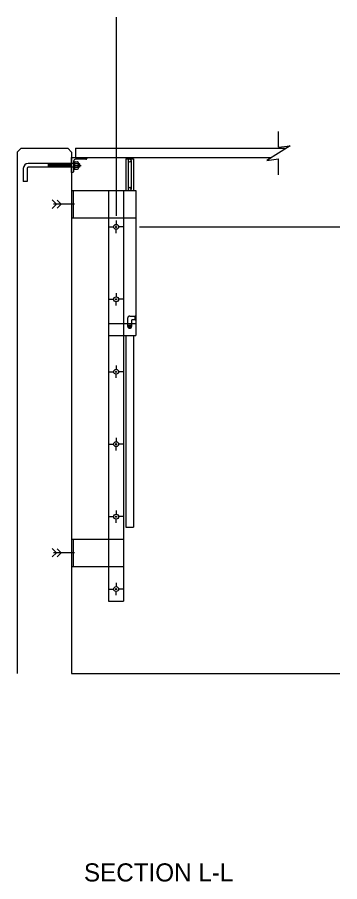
# Model space of a CAD drawing. Extents: x 703.5 to 787.6, y 470.2 to 529.
# Drawn here: x 734.56 to 739.01, y 471.18 to 483.12 of the extents above; entities that cross this region are included whole.
import ezdxf

# ---------------------------------------------------------------- set-up
doc = ezdxf.new("R2010")
doc.units = 0
doc.layers.add('df_DETAIL', color=7, linetype='Continuous')
doc.layers.add('pp_PRESENTATION', color=7, linetype='Continuous')

msp = doc.modelspace()

# ---------------------------------------------------------------- linework, layer by layer
at = {"layer": 'df_DETAIL'}
for p, q in [((735.921, 483.117), (735.921, 480.376)), ((734.557, 481.256), (734.609, 481.308)), ((734.557, 481.256), (734.557, 474.058)), ((734.609, 481.308), (735.255, 481.308)), ((735.307, 481.256), (735.255, 481.308)), ((735.307, 481.256), (735.307, 474.058)), ((735.359, 481.308), (735.359, 481.183)), ((735.359, 481.308), (738.266, 481.308)), ((735.307, 480.974), (735.307, 481.183)), ((735.307, 481.183), (735.515, 481.183)), ((735.333, 481.131), (735.333, 480.985)), ((735.345, 481.125), (735.333, 481.125)), ((735.345, 481.125), (735.345, 481.11)), ((735.345, 481.11), (735.345, 481.034)), ((735.357, 481.123), (735.387, 481.123)), ((735.359, 481.183), (738.066, 481.183)), ((735.505, 481.157), (735.359, 481.157)), ((735.399, 481.11), (735.399, 481.034)), ((735.515, 481.183), (735.515, 481.167)), ((736.057, 481.162), (736.057, 480.724)), ((736.057, 481.162), (736.161, 481.162)), ((736.088, 481.141), (736.088, 480.745)), ((736.13, 481.141), (736.13, 480.745)), ((736.161, 481.162), (736.161, 480.724)), ((734.64, 481.03), (734.64, 480.848)), ((734.692, 481.03), (734.692, 480.848)), ((735.307, 481.098), (734.708, 481.098)), ((735.307, 481.046), (734.708, 481.046)), ((734.981, 481.098), (734.981, 481.055)), ((734.994, 481.088), (734.994, 481.046)), ((735.007, 481.098), (735.007, 481.055)), ((735.02, 481.088), (735.02, 481.046)), ((735.033, 481.098), (735.033, 481.055)), ((735.046, 481.088), (735.046, 481.046)), ((735.059, 481.098), (735.059, 481.055)), ((735.072, 481.088), (735.072, 481.046)), ((735.085, 481.098), (735.085, 481.055)), ((735.098, 481.088), (735.098, 481.046)), ((735.111, 481.098), (735.111, 481.055)), ((735.124, 481.088), (735.124, 481.046)), ((735.137, 481.098), (735.137, 481.055)), ((735.15, 481.088), (735.15, 481.046)), ((735.163, 481.098), (735.163, 481.055)), ((735.176, 481.088), (735.176, 481.046)), ((735.189, 481.098), (735.189, 481.055)), ((735.202, 481.088), (735.202, 481.046)), ((735.216, 481.098), (735.216, 481.055)), ((735.229, 481.088), (735.229, 481.046)), ((735.242, 481.098), (735.242, 481.055)), ((735.255, 481.088), (735.255, 481.046)), ((735.268, 481.098), (735.268, 481.055)), ((735.345, 481.098), (735.278, 481.098)), ((735.345, 481.046), (735.278, 481.046)), ((735.281, 481.088), (735.281, 481.046)), ((735.294, 481.098), (735.294, 481.055)), ((735.333, 481.072), (735.437, 481.072)), ((735.345, 481.019), (735.333, 481.019)), ((735.345, 481.019), (735.345, 481.034)), ((735.345, 481.021), (735.387, 481.021)), ((735.357, 481.098), (735.387, 481.098)), ((735.357, 481.046), (735.387, 481.046)), ((735.399, 481.098), (735.412, 481.098)), ((735.399, 481.046), (735.412, 481.046)), ((735.406, 481.088), (735.406, 481.046)), ((735.412, 481.098), (735.42, 481.09)), ((735.412, 481.098), (735.412, 481.055)), ((735.42, 481.054), (735.412, 481.046)), ((735.42, 481.054), (735.42, 481.09)), ((735.322, 480.974), (735.307, 480.974)), ((734.692, 480.848), (734.64, 480.848)), ((735.307, 480.724), (735.817, 480.724)), ((735.327, 480.724), (735.327, 480.349)), ((735.817, 480.724), (736.192, 480.724)), ((735.817, 480.724), (735.817, 475.058)), ((736.025, 480.724), (736.192, 480.724)), ((736.025, 480.724), (736.025, 475.058)), ((736.025, 480.724), (736.025, 478.724)), ((736.192, 480.724), (736.192, 478.724)), ((735.098, 480.537), (735.04, 480.595)), ((735.098, 480.537), (735.04, 480.479)), ((735.346, 480.537), (735.057, 480.537)), ((735.162, 480.537), (735.107, 480.592)), ((735.162, 480.537), (735.107, 480.481)), ((735.307, 480.559), (735.307, 480.515)), ((735.307, 480.349), (735.817, 480.349)), ((735.817, 480.349), (736.192, 480.349)), ((735.921, 480.31), (735.921, 480.253)), ((735.83, 480.224), (735.892, 480.224)), ((735.909, 480.224), (735.921, 480.224)), ((735.921, 480.224), (735.921, 480.237)), ((735.921, 480.224), (735.934, 480.224)), ((735.921, 480.212), (735.921, 480.224)), ((735.921, 480.139), (735.921, 480.195)), ((736.013, 480.224), (735.95, 480.224)), ((736.244, 480.224), (739.008, 480.224)), ((735.83, 479.224), (735.892, 479.224)), ((735.909, 479.224), (735.921, 479.224)), ((735.921, 479.31), (735.921, 479.254)), ((735.921, 479.224), (735.921, 479.237)), ((735.921, 479.224), (735.934, 479.224)), ((735.921, 479.212), (735.921, 479.224)), ((736.013, 479.224), (735.95, 479.224)), ((735.921, 479.139), (735.921, 479.195)), ((736.083, 478.85), (736.083, 478.967)), ((736.109, 478.993), (736.182, 478.993)), ((736.192, 478.993), (736.182, 478.993)), ((736.182, 478.993), (736.182, 478.967)), ((736.182, 478.967), (736.192, 478.967)), ((736.182, 478.967), (736.182, 478.941)), ((736.192, 478.993), (736.192, 478.967)), ((736.192, 478.967), (736.192, 478.941)), ((735.817, 478.891), (735.817, 478.724)), ((735.817, 478.891), (736.192, 478.891)), ((736.135, 478.933), (736.135, 478.85)), ((736.182, 478.941), (736.143, 478.941)), ((736.182, 478.941), (736.192, 478.941)), ((736.192, 478.891), (736.192, 478.724)), ((735.817, 478.724), (736.192, 478.724)), ((736.025, 478.724), (736.192, 478.724)), ((736.057, 478.724), (736.057, 476.079)), ((736.161, 478.724), (736.161, 476.079)), ((735.921, 478.31), (735.921, 478.254)), ((735.83, 478.224), (735.892, 478.224)), ((735.909, 478.224), (735.921, 478.224)), ((735.921, 478.224), (735.921, 478.237)), ((735.921, 478.224), (735.934, 478.224)), ((735.921, 478.212), (735.921, 478.224)), ((735.921, 478.139), (735.921, 478.195)), ((736.013, 478.224), (735.95, 478.224)), ((735.921, 477.31), (735.921, 477.254)), ((735.83, 477.224), (735.892, 477.224)), ((735.909, 477.224), (735.921, 477.224)), ((735.921, 477.224), (735.921, 477.237)), ((735.921, 477.224), (735.934, 477.224)), ((735.921, 477.212), (735.921, 477.224)), ((735.921, 477.139), (735.921, 477.195)), ((736.013, 477.224), (735.95, 477.224)), ((735.83, 476.224), (735.892, 476.224)), ((735.909, 476.224), (735.921, 476.224)), ((735.921, 476.31), (735.921, 476.254)), ((735.921, 476.224), (735.921, 476.237)), ((735.921, 476.224), (735.934, 476.224)), ((735.921, 476.212), (735.921, 476.224)), ((736.013, 476.224), (735.95, 476.224)), ((735.921, 476.139), (735.921, 476.195)), ((736.057, 476.079), (736.161, 476.079)), ((735.307, 475.912), (735.817, 475.912)), ((735.327, 475.912), (735.327, 475.537)), ((735.817, 475.912), (736.025, 475.912)), ((735.098, 475.724), (735.04, 475.782)), ((735.162, 475.724), (735.107, 475.78)), ((735.307, 475.747), (735.307, 475.702)), ((735.098, 475.724), (735.04, 475.667)), ((735.346, 475.724), (735.057, 475.724)), ((735.162, 475.724), (735.107, 475.669)), ((735.307, 475.537), (735.817, 475.537)), ((735.817, 475.537), (736.025, 475.537)), ((735.921, 475.31), (735.921, 475.254)), ((735.83, 475.224), (735.892, 475.224)), ((735.909, 475.224), (735.921, 475.224)), ((735.921, 475.224), (735.921, 475.237)), ((735.921, 475.224), (735.934, 475.224)), ((735.921, 475.212), (735.921, 475.224)), ((735.921, 475.139), (735.921, 475.195)), ((736.013, 475.224), (735.95, 475.224)), ((735.817, 475.058), (736.025, 475.058)), ((735.307, 474.058), (739.008, 474.058))]:
    msp.add_line(p, q, dxfattribs=at)
for centre, radius in [((735.921, 480.224), 0.0333), ((735.921, 479.224), 0.0333), ((736.109, 478.85), 0.0208), ((736.109, 478.85), 0.0125), ((735.921, 478.224), 0.0333), ((735.921, 477.224), 0.0333), ((735.921, 476.224), 0.0333), ((735.921, 475.224), 0.0333)]:
    msp.add_circle(centre, radius, dxfattribs=at)
for centre, radius, start, end in [((735.359, 481.131), 0.026, 90, 180), ((735.505, 481.167), 0.0104, 270, 0), ((736.109, 481.141), 0.0208, 0, 180), ((736.109, 481.141), 0.0208, 180, 0), ((734.708, 481.03), 0.0684, 90, 180), ((734.708, 481.03), 0.0163, 90, 180), ((735.322, 480.985), 0.0104, 270, 0), ((736.109, 480.745), 0.0208, 0, 180), ((736.109, 480.745), 0.0208, 180, 0), ((736.109, 478.967), 0.026, 90, 180), ((736.109, 478.85), 0.026, 180, 0), ((736.143, 478.933), 0.00833, 90, 180)]:
    msp.add_arc(centre, radius, start, end, dxfattribs=at)
for centre, major_axis, ratio, start_param, end_param in [((735.357, 481.11), (0, -0.0128), 0.98881, 3.141593, 6.283185), ((735.387, 481.11), (0, -0.0128), 0.98881, 0, 3.141593), ((735.357, 481.072), (0, 0.0256), 0.494405, 0, 3.141593), ((735.357, 481.034), (0, 0.0128), 0.98881, 0, 3.141593), ((735.387, 481.072), (0, 0.0256), 0.494405, 3.141593, 6.283185), ((735.387, 481.034), (0, 0.0128), 0.98881, 3.141593, 6.283185)]:
    msp.add_ellipse(centre, major_axis=major_axis, ratio=ratio, start_param=start_param, end_param=end_param, dxfattribs=at)
msp.add_open_spline([(736.178, 478.993), (736.178, 478.941)], degree=1, dxfattribs=at)
at = {"layer": 'pp_PRESENTATION'}
for p, q in [((738.162, 481.322), (738.162, 481.542)), ((738.162, 480.942), (738.162, 481.162))]:
    msp.add_line(p, q, dxfattribs=at)
msp.add_lwpolyline([(738.162, 481.322), (738.322, 481.342), (738.002, 481.142), (738.162, 481.162)], dxfattribs=at)

# ---------------------------------------------------------------- texts
at = {"layer": 'df_DETAIL'}
msp.add_text('SECTION L-L', height=0.25, dxfattribs=at).set_placement((735.477, 471.188))

doc.saveas('drawing.dxf')
